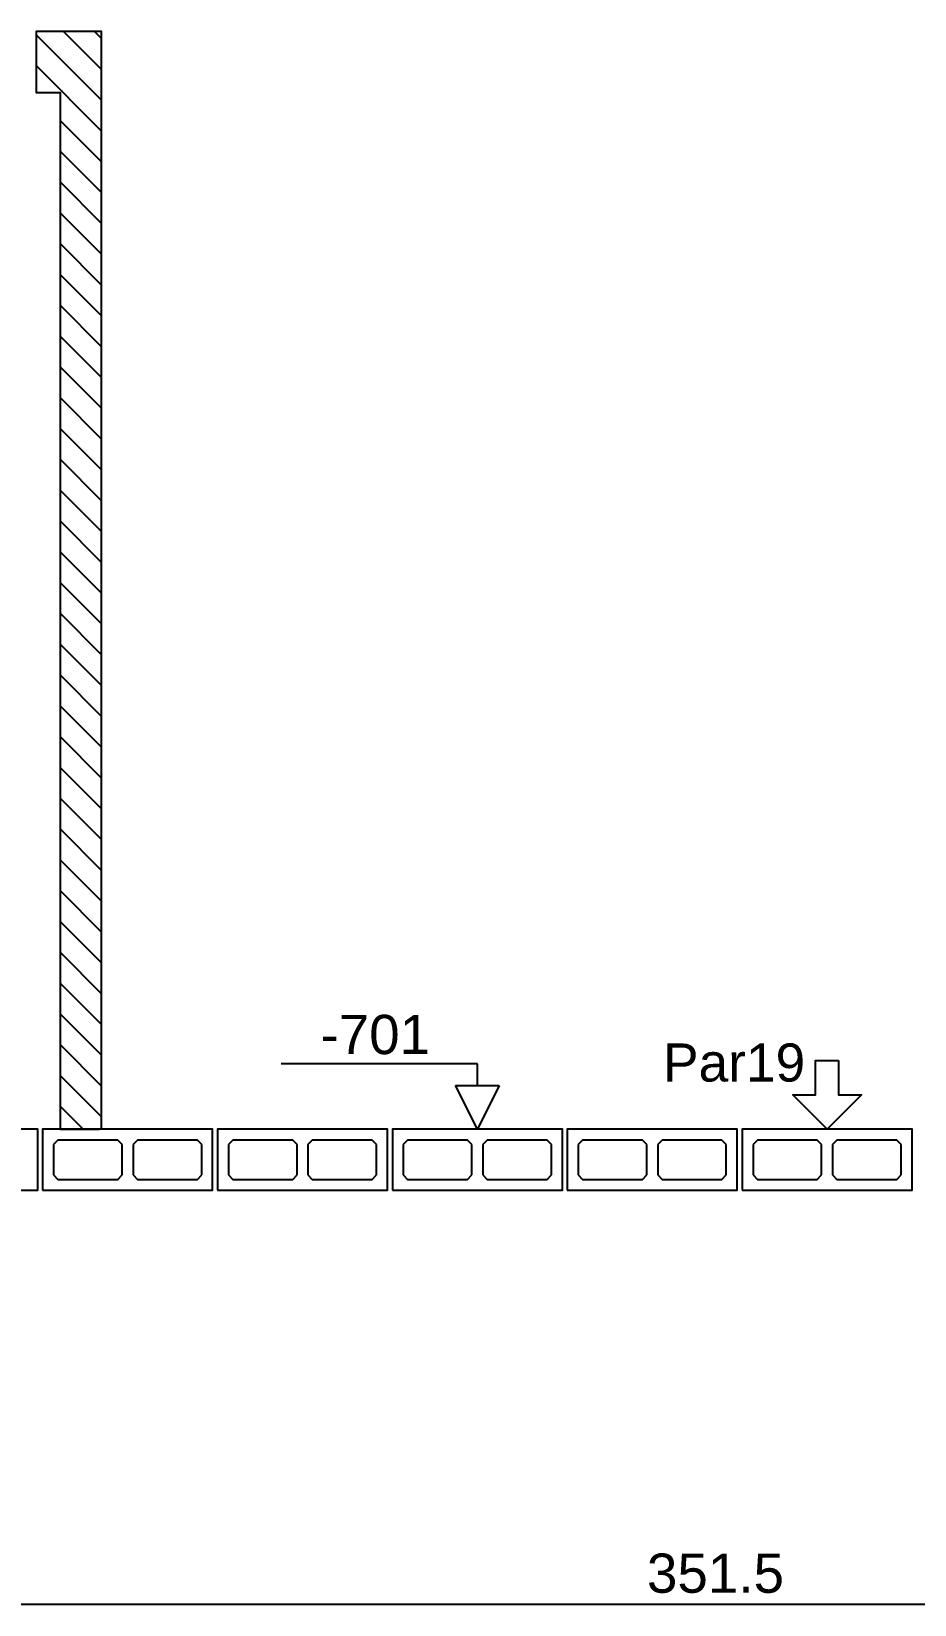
# Model space of a CAD drawing. Extents: x 0 to 119, y 0 to 84.
# Drawn here: x 36 to 40.05, y 36.54 to 43.76 of the extents above; entities that cross this region are included whole.
import ezdxf

# ---------------------------------------------------------------- set-up
doc = ezdxf.new("R2010")
doc.units = 0
doc.header["$MEASUREMENT"] = 0
doc.linetypes.add('ESTILO_TQS_0003', pattern=[1.5, 0.5, -0.4, 0.1, -0.5])
doc.linetypes.add('ESTILO_TQS_0005', pattern=[0.4, 0.3, -0.1])
for name, color, linetype in [('20', 1, 'CONTINUOUS'), ('27', 250, 'CONTINUOUS'), ('29', 9, 'CONTINUOUS'), ('3', 7, 'CONTINUOUS'), ('35', 255, 'CONTINUOUS')]:
    doc.layers.add(name, color=color, linetype=linetype)
doc.styles.add('TQS_ARIAL', font='arial.ttf')

msp = doc.modelspace()

# ---------------------------------------------------------------- linework, layer by layer
at = {"layer": '20', "color": 1, "linetype": 'Continuous'}
for p, q in [((38.042927, 39.02), (37.142927, 39.02)), ((38.042927, 38.92), (38.042927, 39.02)), ((38.042927, 38.72), (37.942927, 38.92)), ((37.942927, 38.92), (38.142927, 38.92)), ((38.142927, 38.92), (38.042927, 38.72))]:
    msp.add_line(p, q, dxfattribs=at)
at = {"layer": '27', "color": 250, "linetype": 'ESTILO_TQS_0005'}
for points in [[(36.097927, 38.51), (36.117927, 38.49), (36.392927, 38.49), (36.412927, 38.51), (36.412927, 38.65), (36.392927, 38.67), (36.117927, 38.67), (36.097927, 38.65), (36.097927, 38.51)], [(36.462927, 38.51), (36.482927, 38.49), (36.757927, 38.49), (36.777927, 38.51), (36.777927, 38.65), (36.757927, 38.67), (36.482927, 38.67), (36.462927, 38.65), (36.462927, 38.51)], [(36.900427, 38.51), (36.920427, 38.49), (37.195427, 38.49), (37.215427, 38.51), (37.215427, 38.65), (37.195427, 38.67), (36.920427, 38.67), (36.900427, 38.65), (36.900427, 38.51)], [(37.265427, 38.51), (37.285427, 38.49), (37.560427, 38.49), (37.580427, 38.51), (37.580427, 38.65), (37.560427, 38.67), (37.285427, 38.67), (37.265427, 38.65), (37.265427, 38.51)], [(37.702927, 38.51), (37.722927, 38.49), (37.997927, 38.49), (38.017927, 38.51), (38.017927, 38.65), (37.997927, 38.67), (37.722927, 38.67), (37.702927, 38.65), (37.702927, 38.51)], [(38.067927, 38.51), (38.087927, 38.49), (38.362927, 38.49), (38.382927, 38.51), (38.382927, 38.65), (38.362927, 38.67), (38.087927, 38.67), (38.067927, 38.65), (38.067927, 38.51)], [(38.505427, 38.51), (38.525427, 38.49), (38.800427, 38.49), (38.820427, 38.51), (38.820427, 38.65), (38.800427, 38.67), (38.525427, 38.67), (38.505427, 38.65), (38.505427, 38.51)], [(38.870427, 38.51), (38.890427, 38.49), (39.165427, 38.49), (39.185427, 38.51), (39.185427, 38.65), (39.165427, 38.67), (38.890427, 38.67), (38.870427, 38.65), (38.870427, 38.51)], [(39.307927, 38.51), (39.327927, 38.49), (39.602927, 38.49), (39.622927, 38.51), (39.622927, 38.65), (39.602927, 38.67), (39.327927, 38.67), (39.307927, 38.65), (39.307927, 38.51)], [(39.672927, 38.51), (39.692927, 38.49), (39.967927, 38.49), (39.987927, 38.51), (39.987927, 38.65), (39.967927, 38.67), (39.692927, 38.67), (39.672927, 38.65), (39.672927, 38.51)]]:
    msp.add_lwpolyline(points, dxfattribs=at)
at = {"layer": '29', "color": 9, "linetype": 'Continuous'}
for p, q in [((36.144111, 43.758955), (36.318304, 43.584762)), ((36.285533, 43.758955), (36.318304, 43.726184)), ((36.017842, 43.743803), (36.318304, 43.443341)), ((36.017842, 43.602381), (36.318304, 43.30192)), ((36.127842, 43.35096), (36.318304, 43.160498)), ((36.127842, 43.209539), (36.318304, 43.019077)), ((36.127842, 43.068117), (36.318304, 42.877656)), ((36.127842, 42.926696), (36.318304, 42.736234)), ((36.127842, 42.785275), (36.318304, 42.594813)), ((36.127842, 42.643853), (36.318304, 42.453392)), ((36.127842, 42.502432), (36.318304, 42.31197)), ((36.127842, 42.36101), (36.318304, 42.170549)), ((36.127842, 42.219589), (36.318304, 42.029128)), ((36.127842, 42.078168), (36.318304, 41.887706)), ((36.127842, 41.936746), (36.318304, 41.746285)), ((36.127842, 41.795325), (36.318304, 41.604863)), ((36.127842, 41.653904), (36.318304, 41.463442)), ((36.127842, 41.512482), (36.318304, 41.322021)), ((36.127842, 41.371061), (36.318304, 41.180599)), ((36.127842, 41.22964), (36.318304, 41.039178)), ((36.127842, 41.088218), (36.318304, 40.897757)), ((36.127842, 40.946797), (36.318304, 40.756335)), ((36.127842, 40.805376), (36.318304, 40.614914)), ((36.127842, 40.663954), (36.318304, 40.473493)), ((36.127842, 40.522533), (36.318304, 40.332071)), ((36.127842, 40.381111), (36.318304, 40.19065)), ((36.127842, 40.23969), (36.318304, 40.049229)), ((36.127842, 40.098269), (36.318304, 39.907807)), ((36.127842, 39.956847), (36.318304, 39.766386)), ((36.127842, 39.815426), (36.318304, 39.624964)), ((36.127842, 39.674005), (36.318304, 39.483543)), ((36.127842, 39.532583), (36.318304, 39.342122)), ((36.127842, 39.391162), (36.318304, 39.2007)), ((36.127842, 39.249741), (36.318304, 39.059279)), ((36.127842, 39.108319), (36.318304, 38.917858)), ((36.127842, 38.966898), (36.318304, 38.776436)), ((36.127842, 38.825477), (36.233319, 38.72))]:
    msp.add_line(p, q, dxfattribs=at)
msp.add_lwpolyline([(36.318304, 38.72), (36.318304, 43.758955), (36.017842, 43.758955), (36.017842, 43.478955), (36.127842, 43.478955), (36.127842, 38.72), (36.307842, 38.72)], dxfattribs=at)
at = {"layer": '3', "color": 7, "linetype": 'Continuous'}
for points in [[(39.700584, 39.035947), (39.700584, 38.877974), (39.8059, 38.877974), (39.647927, 38.72), (39.489953, 38.877974), (39.595269, 38.877974), (39.595269, 39.035947), (39.700584, 39.035947)], [(35.245427, 38.44), (36.025427, 38.44), (36.025427, 38.72), (35.245427, 38.72), (35.245427, 38.44)], [(36.047927, 38.44), (36.827927, 38.44), (36.827927, 38.72), (36.047927, 38.72), (36.047927, 38.44)], [(36.850427, 38.44), (37.630427, 38.44), (37.630427, 38.72), (36.850427, 38.72), (36.850427, 38.44)], [(37.652927, 38.44), (38.432927, 38.44), (38.432927, 38.72), (37.652927, 38.72), (37.652927, 38.44)], [(38.455427, 38.44), (39.235427, 38.44), (39.235427, 38.72), (38.455427, 38.72), (38.455427, 38.44)], [(39.257927, 38.44), (40.037927, 38.44), (40.037927, 38.72), (39.257927, 38.72), (39.257927, 38.44)]]:
    msp.add_lwpolyline(points, dxfattribs=at)
at = {"layer": '35', "color": 255, "linetype": 'Continuous'}
msp.add_line((42.767927, 36.538276), (35.738427, 36.538276), dxfattribs=at)

# ---------------------------------------------------------------- texts
at = {"layer": '20', "color": 1, "linetype": 'ESTILO_TQS_0003', "style": 'TQS_ARIAL'}
msp.add_text('-701', height=0.18, dxfattribs=at).set_placement((37.322927, 39.065))
at = {"layer": '3', "color": 7, "linetype": 'Continuous', "style": 'TQS_ARIAL'}
msp.add_text('Par19', height=0.175, dxfattribs=at).set_placement((38.895065, 38.93875))
at = {"layer": '35', "color": 255, "linetype": 'Continuous', "style": 'TQS_ARIAL'}
msp.add_text('351.5', height=0.18, dxfattribs=at).set_placement((38.821177, 36.592276))

doc.saveas('drawing.dxf')
